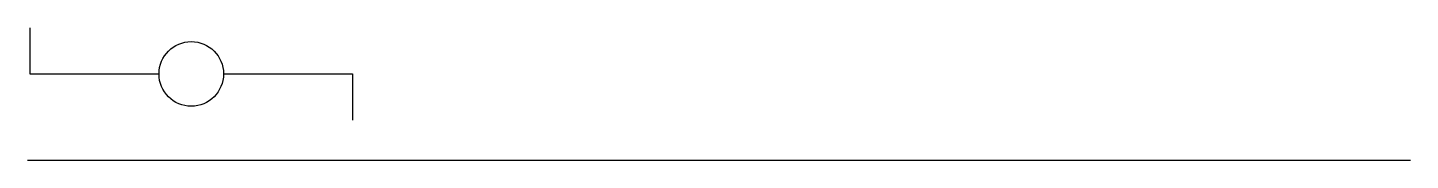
# Model space of a CAD drawing. Header units: metres. Extents: x 9.5 to 39.5, y 15.3 to 18.2.
import ezdxf

# ---------------------------------------------------------------- set-up
doc = ezdxf.new("R2010")
doc.units = ezdxf.units.M

msp = doc.modelspace()

# ---------------------------------------------------------------- linework, layer by layer
for p, q in [((9.53, 18.17), (9.53, 17.17)), ((9.53, 17.17), (12.33, 17.17)), ((13.73, 17.17), (16.53, 17.17)), ((16.53, 17.17), (16.53, 16.17))]:
    msp.add_line(p, q)
msp.add_lwpolyline([(9.48, 15.3), (39.48, 15.3)])
msp.add_circle((13.03, 17.17), 0.7)

doc.saveas('drawing.dxf')
